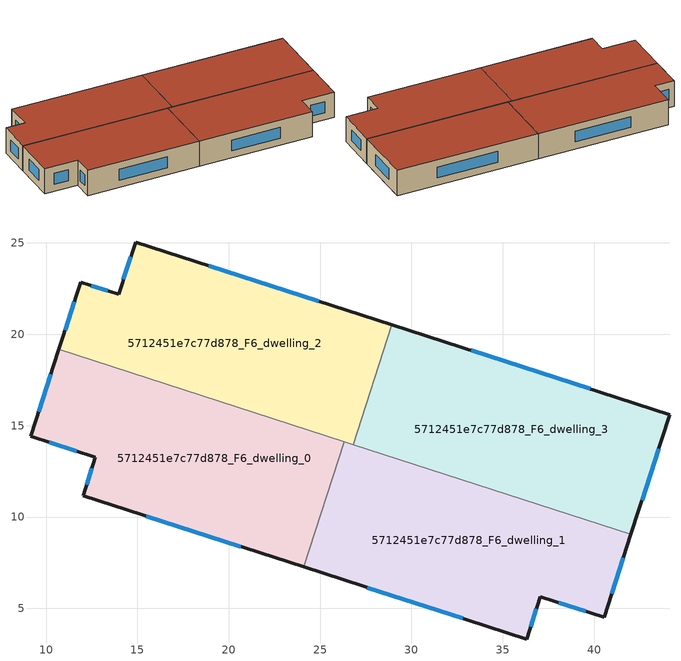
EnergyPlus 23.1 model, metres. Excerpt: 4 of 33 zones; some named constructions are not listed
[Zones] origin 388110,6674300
5712451e7c77d878_F6_dwelling_0
 floor to 5712451e7c77d878_F5_dwelling_0 (EU_floor_Construction): 26.32,14.13 24.1,7.27 12.03,11.17 12.69,13.27 9.17,14.42 10.71,19.17 z18
 wall outside (EU_wall_Construction): 10.71,19.17 9.17,14.42 12.69,13.27 12.03,11.17 24.1,7.27 z18:21
 wall to 5712451e7c77d878_F6_dwelling_1 (EU_wall_Construction): 24.1,7.27 26.32,14.13 z18:21
 wall to 5712451e7c77d878_F6_dwelling_2 (EU_wall_Construction): 26.32,14.13 10.71,19.17 z18:21
 window (EU_Window_Construction): 10.27,17.81 9.61,15.77 / 15.48,10.05 20.65,8.38 / 12.51,12.67 12.22,11.77 / 10.18,14.09 11.69,13.6 z18.86:20.14
 roof outside (EU_roof_Construction): 24.1,7.27 26.32,14.13 10.71,19.17 9.17,14.42 12.69,13.27 12.03,11.17 z21
5712451e7c77d878_F6_dwelling_1
 floor to 5712451e7c77d878_F5_dwelling_1 (EU_floor_Construction): 42.02,9.05 40.55,4.52 37.06,5.63 36.31,3.32 24.1,7.27 26.32,14.13 z18
 wall outside (EU_wall_Construction): 24.1,7.27 36.31,3.32 37.06,5.63 40.55,4.52 42.02,9.05 z18:21
 wall to 5712451e7c77d878_F6_dwelling_3 (EU_wall_Construction): 42.02,9.05 26.82,13.96 z18:21
 wall to 5712451e7c77d878_F6_dwelling_2 (EU_wall_Construction): 26.82,13.96 26.32,14.13 z18:21
 window (EU_Window_Construction): 40.97,5.81 41.6,7.76 / 38.06,5.31 39.56,4.83 / 36.53,3.98 36.85,4.97 / 27.59,6.14 32.82,4.45 z18.86:20.14
 roof outside (EU_roof_Construction): 40.55,4.52 42.02,9.05 26.32,14.13 24.1,7.27 36.31,3.32 37.06,5.63 z21
5712451e7c77d878_F6_dwelling_2
 floor to 5712451e7c77d878_F5_dwelling_2 (EU_floor_Construction): 28.93,20.52 26.82,13.96 10.71,19.17 11.89,22.84 13.97,22.18 14.9,25.05 z18
 wall outside (EU_wall_Construction): 28.93,20.52 14.9,25.05 13.97,22.18 11.89,22.84 10.71,19.17 z18:21
 wall to 5712451e7c77d878_F6_dwelling_3 (EU_wall_Construction): 26.82,13.96 28.93,20.52 z18:21
 window (EU_Window_Construction): 14.63,24.23 14.23,23 / 24.92,21.81 18.91,23.76 / 11.55,21.79 11.05,20.22 / 13.38,22.37 12.49,22.66 z18.86:20.14
 roof outside (EU_roof_Construction): 26.82,13.96 28.93,20.52 14.9,25.05 13.97,22.18 11.89,22.84 10.71,19.17 z21
5712451e7c77d878_F6_dwelling_3
 floor to 5712451e7c77d878_F5_dwelling_3 (EU_floor_Construction): 44.14,15.61 42.02,9.05 26.82,13.96 28.93,20.52 z18
 wall outside (EU_wall_Construction): 42.02,9.05 44.14,15.61 28.93,20.52 z18:21
 window (EU_Window_Construction): 42.62,10.93 43.53,13.74 / 39.79,17.01 33.28,19.12 z18.86:20.14
 roof outside (EU_roof_Construction): 42.02,9.05 44.14,15.61 28.93,20.52 26.82,13.96 z21
[SCHEDULE:CONSTANT]
Name | Hourly Value
EU_AlwaysOn | 1
EU_CoolingOff | 0
[SCHEDULE:FILE] Column Number=1; Rows to Skip at Top=0; Number of Hours of Data=8760; Column Separator=Comma; Interpolate to Timestep=No; Minutes per Item=60; Adjust Schedule for Daylight Savings=Yes
Name | File
EU_Step8_GainSchedule_5712451e7c77d878_F5_dwelling_1_f000 | ../../schedules/5712451e7c77d878/5712451e7c77d878_F5_dwelling_1_f000_gain.csv
EU_Step8_GainSchedule_5712451e7c77d878_F5_dwelling_2_f000 | ../../schedules/5712451e7c77d878/5712451e7c77d878_F5_dwelling_2_f000_gain.csv
EU_Step8_GainSchedule_5712451e7c77d878_F5_dwelling_3_f000 | ../../schedules/5712451e7c77d878/5712451e7c77d878_F5_dwelling_3_f000_gain.csv
EU_Step8_GainSchedule_5712451e7c77d878_F6_dwelling_0_f000 | ../../schedules/5712451e7c77d878/5712451e7c77d878_F6_dwelling_0_f000_gain.csv
EU_Step8_GainSchedule_5712451e7c77d878_F6_dwelling_1_f000 | ../../schedules/5712451e7c77d878/5712451e7c77d878_F6_dwelling_1_f000_gain.csv
EU_Step8_GainSchedule_5712451e7c77d878_F6_dwelling_2_f000 | ../../schedules/5712451e7c77d878/5712451e7c77d878_F6_dwelling_2_f000_gain.csv
EU_Step8_GainSchedule_5712451e7c77d878_F6_dwelling_3_f000 | ../../schedules/5712451e7c77d878/5712451e7c77d878_F6_dwelling_3_f000_gain.csv
